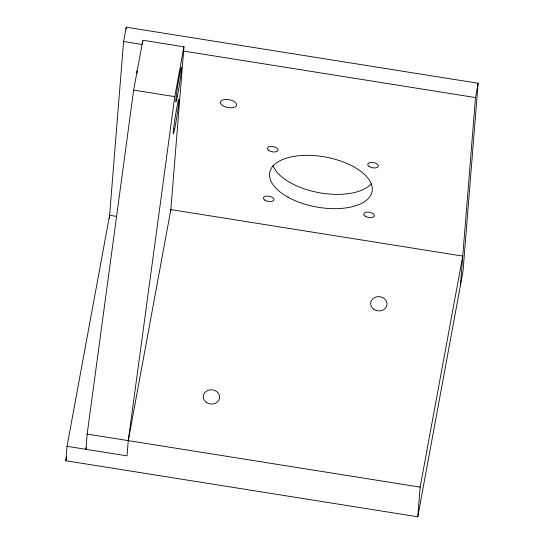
<?xml version="1.0" encoding="UTF-8"?>
<svg xmlns="http://www.w3.org/2000/svg" width="544" height="544" viewBox="0 0 544 544"><rect width="100%" height="100%" fill="white"/><g stroke="black" fill="none" stroke-linecap="round" stroke-linejoin="round"><path stroke-width="0.82" d="M109.33 218.736L123.59 41.514L126.228 27.2L478.135 83.252L462.998 271.449L417.772 516.8L65.865 460.748L67.021 446.311L109.609 215.274L116.273 216.342M170.714 211.337L183.954 46.804L142.841 40.256L133.654 90.1L87.162 434.078L85.932 449.324L86.244 447.658M126.092 28.886L126.228 27.2M142.569 43.629L142.773 41.099M183.954 46.804L174.767 96.648L128.275 440.633L127.044 455.872L67.021 446.311M417.772 516.8L420.158 487.125L462.747 256.088L170.857 209.59L128.275 440.633M460.36 285.763L475.497 97.566L478.135 83.252M65.865 460.748L66.633 456.572M123.59 41.514L142.025 44.452M183.076 50.986L475.497 97.566M133.654 90.1L174.767 96.648M87.162 434.078L420.158 487.125M371.355 183.777A52.047 25.371 10.4 0 1 318.492 192.576A52.047 25.371 10.4 0 1 272.952 165.213M137.367 73.032A5.209 2.536 10.4 0 1 137.571 70.496M373.674 309.23A8.201 7.154 4.6 0 0 386.934 305.062A8.201 7.154 4.6 0 0 375.918 297.031A8.201 7.154 4.6 0 0 373.674 309.23M206.271 402.37A8.201 7.154 4.6 0 0 219.538 398.201A8.201 7.154 4.6 0 0 208.522 390.17A8.201 7.154 4.6 0 0 206.271 402.37M174.719 128.574A17.503 0.762 -80.9 0 0 178.956 99.708A17.503 0.762 -80.9 0 0 174.631 121.026A17.503 0.762 -80.9 0 0 174.719 128.574M177.296 96.56A17.503 0.762 -80.9 0 0 181.533 67.701A17.503 0.762 -80.9 0 0 177.201 89.019A17.503 0.762 -80.9 0 0 177.296 96.56M288.007 197.186A52.047 25.371 10.4 0 0 371.532 193.446A52.047 25.371 10.4 0 0 303.124 155.434A52.047 25.371 10.4 0 0 288.007 197.186M268.784 150.491A5.42 2.638 10.4 0 0 277.821 150.729A5.42 2.638 10.4 0 0 271.531 146.452A5.42 2.638 10.4 0 0 268.784 150.491M264.792 200.104A5.42 2.638 10.4 0 0 273.822 200.348A5.42 2.638 10.4 0 0 267.539 196.064A5.42 2.638 10.4 0 0 264.792 200.104M369.131 166.478A5.42 2.638 10.4 0 0 378.168 166.716A5.42 2.638 10.4 0 0 371.885 162.438A5.42 2.638 10.4 0 0 369.131 166.478M365.14 216.09A5.42 2.638 10.4 0 0 374.177 216.328A5.42 2.638 10.4 0 0 367.894 212.051A5.42 2.638 10.4 0 0 365.14 216.09M222.564 105.55A8.201 3.998 10.4 0 0 236.252 105.91A8.201 3.998 10.4 0 0 226.732 99.43A8.201 3.998 10.4 0 0 222.564 105.55"/></g></svg>
